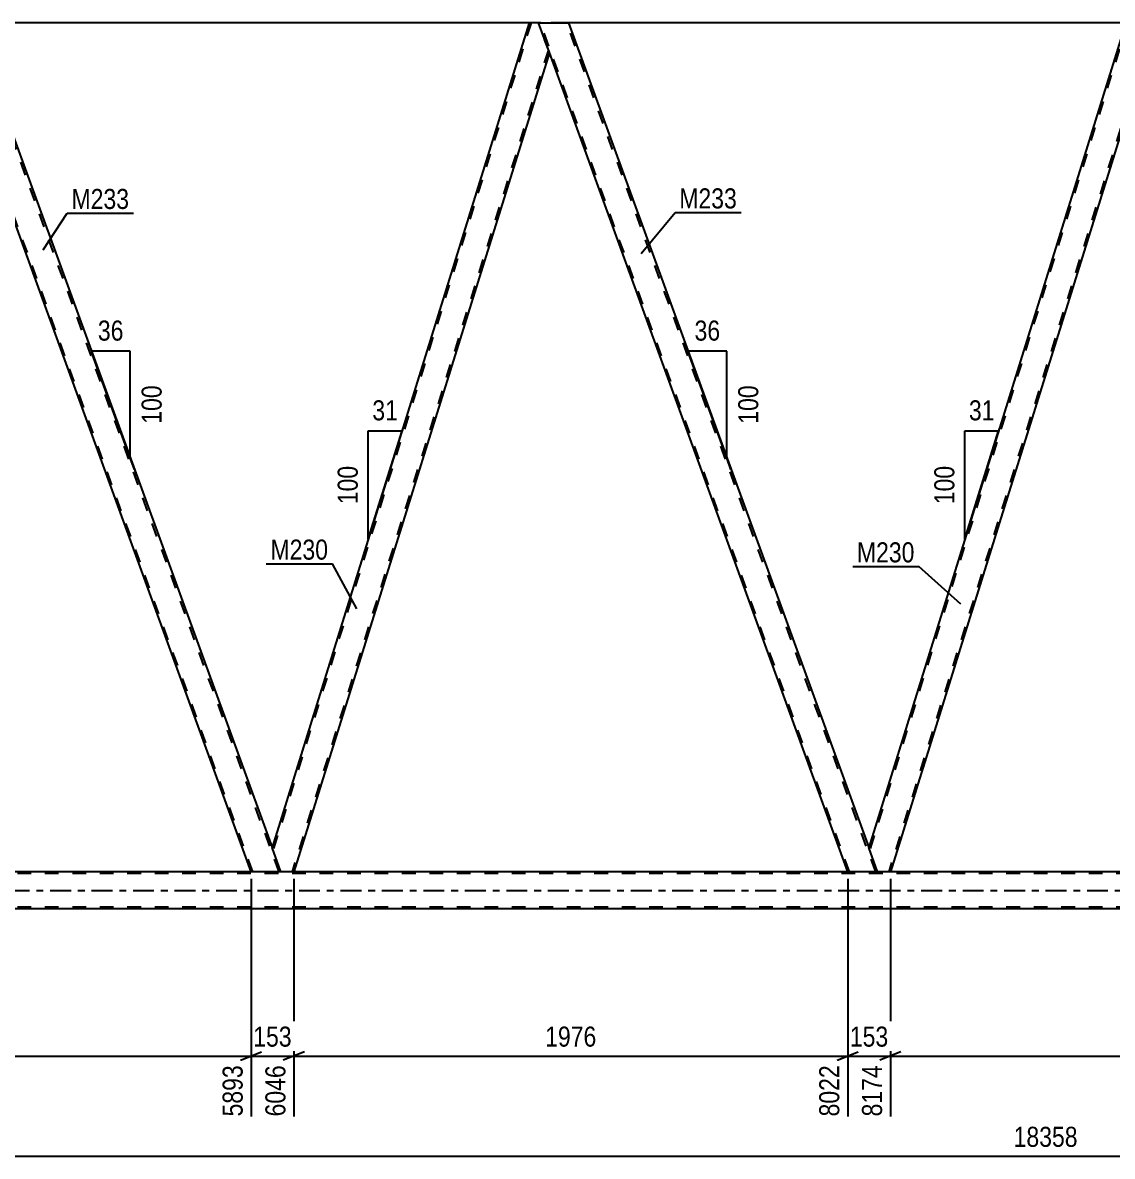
# Model space of a CAD drawing. Header units: millimetres. Extents: x 0 to 841, y 0 to 594.
# Drawn here: x 292.1 to 447.6, y 286.6 to 448.4 of the extents above; entities that cross this region are included whole.
import ezdxf

# ---------------------------------------------------------------- set-up
doc = ezdxf.new("R2010")
doc.units = ezdxf.units.MM
doc.linetypes.add('DXK_LINE_DOT2', pattern=[3.9198, 1.9599, -1.9599])
doc.linetypes.add('DXK_LINE_DOT3', pattern=[5.9187, 2.979, -0.9799, 0.9799, -0.9799])
doc.styles.add('Arial Narrow', font='ARIALN.TTF', dxfattribs={"height": 0.2})

# ---------------------------------------------------------------- blocks, each defined once
blk = doc.blocks.new('Part-272366259-3697 - 3671')
at = {"color": 2, "linetype": 'Continuous'}
for p, q in [((365.68, 448.4), (369.94, 448.4)), ((369.94, 448.4), (412.8, 330.65)), ((409.8, 327.18), (367.23, 444.15))]:
    blk.add_line(p, q, dxfattribs=at)
at = {"color": 7, "linetype": 'DXK_LINE_DOT2'}
for p, q in [((367.23, 444.15), (365.68, 448.4)), ((410.06, 327.18), (365.94, 448.4)), ((413.8, 327.18), (369.68, 448.4)), ((414.06, 327.18), (412.8, 330.65)), ((414.06, 327.18), (409.8, 327.18))]:
    blk.add_line(p, q, dxfattribs=at)
blk = doc.blocks.new('Part-272366259-3702 - 3671')
at = {"color": 2, "linetype": 'Continuous'}
for p, q in [((364.36, 448.4), (327.66, 330.65)), ((365.68, 448.4), (364.36, 448.4)), ((367.23, 444.15), (365.68, 448.4)), ((367.23, 444.15), (330.77, 327.18)), ((328.93, 327.18), (327.66, 330.65))]:
    blk.add_line(p, q, dxfattribs=at)
at = {"color": 7, "linetype": 'DXK_LINE_DOT2'}
for p, q in [((364.62, 448.4), (327.8, 330.28)), ((367.09, 444.52), (330.52, 327.18)), ((330.77, 327.18), (328.93, 327.18))]:
    blk.add_line(p, q, dxfattribs=at)
blk = doc.blocks.new('Part-272366259-3707 - 3671')
at = {"color": 2, "linetype": 'Continuous'}
for p, q in [((280.55, 448.4), (284.81, 448.4)), ((284.81, 448.4), (327.66, 330.65)), ((324.67, 327.18), (282.1, 444.15))]:
    blk.add_line(p, q, dxfattribs=at)
at = {"color": 7, "linetype": 'DXK_LINE_DOT2'}
for p, q in [((282.1, 444.15), (280.55, 448.4)), ((324.92, 327.18), (280.8, 448.4)), ((328.67, 327.18), (284.55, 448.4)), ((328.93, 327.18), (327.66, 330.65)), ((328.93, 327.18), (324.67, 327.18))]:
    blk.add_line(p, q, dxfattribs=at)
blk = doc.blocks.new('Part-272366259-3898 - 3671')
at = {"color": 7, "linetype": 'DXK_LINE_DOT2'}
for p, q in [((710.48, 448.4), (194.1, 448.4)), ((369.94, 448.4), (364.36, 448.4))]:
    blk.add_line(p, q, dxfattribs=at)
at = {"color": 2, "linetype": 'Continuous'}
for p, q in [((364.36, 448.4), (284.81, 448.4)), ((449.5, 448.4), (369.94, 448.4))]:
    blk.add_line(p, q, dxfattribs=at)
blk = doc.blocks.new('Part-272366259-3792 - 3671')
at = {"color": 7, "linetype": 'DXK_LINE_DOT2'}
for p, q in [((775.42, 326.94), (100.68, 326.94)), ((775.42, 322.14), (100.68, 322.14))]:
    blk.add_line(p, q, dxfattribs=at)
at = {"color": 2, "linetype": 'Continuous'}
for p, q in [((490.49, 327.18), (250.27, 327.18)), ((490.49, 321.9), (250.27, 321.9))]:
    blk.add_line(p, q, dxfattribs=at)
at = {"color": 7, "linetype": 'DXK_LINE_DOT3'}
blk.add_line((100.68, 324.54), (775.42, 324.54), dxfattribs=at)
blk = doc.blocks.new('Part-272366259-3797 - 3671')
at = {"color": 2, "linetype": 'Continuous'}
for p, q in [((449.5, 448.4), (412.8, 330.65)), ((450.82, 448.4), (449.5, 448.4)), ((452.36, 444.15), (450.82, 448.4)), ((452.36, 444.15), (415.9, 327.18)), ((414.06, 327.18), (412.8, 330.65))]:
    blk.add_line(p, q, dxfattribs=at)
at = {"color": 7, "linetype": 'DXK_LINE_DOT2'}
for p, q in [((449.75, 448.4), (412.93, 330.28)), ((452.23, 444.52), (415.65, 327.18)), ((415.9, 327.18), (414.06, 327.18))]:
    blk.add_line(p, q, dxfattribs=at)
blk = doc.blocks.new('StraightDimension-272366259-4199 - 3671')
at = {"color": 7, "linetype": 'Continuous'}
for p, q in [((415.9, 326.18), (415.9, 292.29)), ((494.94, 326.18), (494.94, 290.46)), ((417.4, 301.5), (414.4, 300.3)), ((493.44, 300.3), (496.44, 301.5)), ((415.9, 300.9), (494.94, 300.9))]:
    blk.add_line(p, q, dxfattribs=at)
at = {"color": 0}
blk.add_wipeout([(459.68, 301.65), (459.68, 305.85), (451.16, 305.85), (451.16, 301.65)], dxfattribs=at)
at = {"color": 0, "linetype": 'Continuous'}
blk.add_wipeout([(494.34, 300.2), (490.14, 300.2), (490.14, 289.86), (494.34, 289.86)], dxfattribs=at)
at = {"color": 3, "style": 'Arial Narrow'}
blk.add_text('1976', height=2.863, dxfattribs=at).set_placement((451.76, 302.25))
at = {"color": 3, "linetype": 'Continuous', "style": 'Arial Narrow'}
blk.add_text('10150', height=2.863, rotation=90.0002, dxfattribs=at).set_placement((493.74, 290.46))
blk = doc.blocks.new('AngleDimension-272366259-4015 - 3671')
at = {"color": 7, "linetype": 'Continuous'}
for p, q in [((307.41, 401.52), (301.87, 401.52)), ((307.41, 386.3), (301.87, 401.52)), ((307.41, 386.3), (307.41, 401.52)), ((308.02, 384.62), (307.41, 386.3))]:
    blk.add_line(p, q, dxfattribs=at)
at = {"color": 0}
for points in [[(307.07, 402.42), (307.07, 406.62), (302.21, 406.62), (302.21, 402.42)], [(312.51, 397.25), (308.31, 397.25), (308.31, 390.56), (312.51, 390.56)]]:
    blk.add_wipeout(points, dxfattribs=at)
at = {"color": 3, "style": 'Arial Narrow'}
blk.add_text('36', height=2.863, dxfattribs=at).set_placement((302.81, 403.02))
blk.add_text('100', height=2.863, rotation=90.0002, dxfattribs=at).set_placement((311.91, 391.16))
blk = doc.blocks.new('AngleDimension-272366259-4029 - 3671')
at = {"color": 7, "linetype": 'Continuous'}
for p, q in [((392.54, 401.52), (387, 401.52)), ((392.54, 386.3), (387, 401.52)), ((392.54, 386.3), (392.54, 401.52)), ((393.15, 384.62), (392.54, 386.3))]:
    blk.add_line(p, q, dxfattribs=at)
at = {"color": 0}
for points in [[(392.2, 402.42), (392.2, 406.62), (387.35, 406.62), (387.35, 402.42)], [(397.64, 397.25), (393.44, 397.25), (393.44, 390.56), (397.64, 390.56)]]:
    blk.add_wipeout(points, dxfattribs=at)
at = {"color": 3, "style": 'Arial Narrow'}
blk.add_text('36', height=2.863, dxfattribs=at).set_placement((387.95, 403.02))
blk.add_text('100', height=2.863, rotation=90.0002, dxfattribs=at).set_placement((397.04, 391.16))
blk = doc.blocks.new('AngleDimension-272366259-4085 - 3671')
at = {"color": 7, "linetype": 'Continuous'}
for p, q in [((426.52, 390.14), (431.34, 390.14)), ((426.52, 374.68), (431.34, 390.14)), ((426.52, 374.68), (426.52, 390.14)), ((431.6, 390.97), (431.34, 390.14))]:
    blk.add_line(p, q, dxfattribs=at)
at = {"color": 0}
blk.add_wipeout([(425.62, 385.75), (421.42, 385.75), (421.42, 379.07), (425.62, 379.07)], dxfattribs=at)
at = {"color": 3, "style": 'Arial Narrow'}
blk.add_text('100', height=2.863, rotation=90.0002, dxfattribs=at).set_placement((425.02, 379.67))
at = {"color": 0}
blk.add_wipeout([(431.36, 391.04), (431.36, 395.24), (426.5, 395.24), (426.5, 391.04)], dxfattribs=at)
at = {"color": 3, "style": 'Arial Narrow'}
blk.add_text('31', height=2.863, dxfattribs=at).set_placement((427.1, 391.64))
blk = doc.blocks.new('AngleDimension-272366259-4099 - 3671')
at = {"color": 7, "linetype": 'Continuous'}
for p, q in [((341.39, 390.14), (346.21, 390.14)), ((341.39, 374.68), (346.21, 390.14)), ((341.39, 374.68), (341.39, 390.14)), ((346.46, 390.97), (346.21, 390.14))]:
    blk.add_line(p, q, dxfattribs=at)
at = {"color": 0}
blk.add_wipeout([(340.49, 385.75), (336.29, 385.75), (336.29, 379.07), (340.49, 379.07)], dxfattribs=at)
at = {"color": 3, "style": 'Arial Narrow'}
blk.add_text('100', height=2.863, rotation=90.0002, dxfattribs=at).set_placement((339.89, 379.67))
at = {"color": 0}
blk.add_wipeout([(346.22, 391.04), (346.22, 395.24), (341.37, 395.24), (341.37, 391.04)], dxfattribs=at)
at = {"color": 3, "style": 'Arial Narrow'}
blk.add_text('31', height=2.863, dxfattribs=at).set_placement((341.97, 391.64))
blk = doc.blocks.new('StraightDimension-272366259-4152 - 3671')
at = {"color": 7, "linetype": 'Continuous'}
blk.add_line((89.82, 286.6), (786.28, 286.6), dxfattribs=at)
at = {"color": 0}
blk.add_wipeout([(443.22, 287.35), (443.22, 291.55), (432.88, 291.55), (432.88, 287.35)], dxfattribs=at)
at = {"color": 3, "style": 'Arial Narrow'}
blk.add_text('18358', height=2.863, dxfattribs=at).set_placement((433.48, 287.95))
blk = doc.blocks.new('StraightDimension-272366259-4223 - 3671')
at = {"color": 7, "linetype": 'Continuous'}
for p, q in [((409.8, 326.18), (409.8, 292.29)), ((415.9, 326.18), (415.9, 292.29)), ((408.3, 300.3), (411.3, 301.5)), ((417.4, 301.5), (414.4, 300.3)), ((409.8, 300.9), (415.9, 300.9))]:
    blk.add_line(p, q, dxfattribs=at)
at = {"color": 0}
blk.add_wipeout([(416.2, 301.65), (416.2, 305.85), (409.51, 305.85), (409.51, 301.65)], dxfattribs=at)
at = {"color": 0, "linetype": 'Continuous'}
blk.add_wipeout([(415.3, 300.2), (411.1, 300.2), (411.1, 291.69), (415.3, 291.69)], dxfattribs=at)
at = {"color": 3, "style": 'Arial Narrow'}
blk.add_text('153', height=2.863, dxfattribs=at).set_placement((410.11, 302.25))
at = {"color": 3, "linetype": 'Continuous', "style": 'Arial Narrow'}
blk.add_text('8174', height=2.863, rotation=90.0002, dxfattribs=at).set_placement((414.7, 292.29))
blk = doc.blocks.new('StraightDimension-272366259-4247 - 3671')
at = {"color": 7, "linetype": 'Continuous'}
for p, q in [((330.77, 326.18), (330.77, 292.29)), ((409.8, 326.18), (409.8, 292.29)), ((332.27, 301.5), (329.27, 300.3)), ((408.3, 300.3), (411.3, 301.5)), ((330.77, 300.9), (409.8, 300.9))]:
    blk.add_line(p, q, dxfattribs=at)
at = {"color": 0}
blk.add_wipeout([(374.54, 301.65), (374.54, 305.85), (366.03, 305.85), (366.03, 301.65)], dxfattribs=at)
at = {"color": 0, "linetype": 'Continuous'}
blk.add_wipeout([(409.2, 300.2), (405, 300.2), (405, 291.69), (409.2, 291.69)], dxfattribs=at)
at = {"color": 3, "style": 'Arial Narrow'}
blk.add_text('1976', height=2.863, dxfattribs=at).set_placement((366.63, 302.25))
at = {"color": 3, "linetype": 'Continuous', "style": 'Arial Narrow'}
blk.add_text('8022', height=2.863, rotation=90.0002, dxfattribs=at).set_placement((408.6, 292.29))
blk = doc.blocks.new('StraightDimension-272366259-4271 - 3671')
at = {"color": 7, "linetype": 'Continuous'}
for p, q in [((324.67, 326.18), (324.67, 292.29)), ((330.77, 326.18), (330.77, 292.29)), ((323.17, 300.3), (326.17, 301.5)), ((332.27, 301.5), (329.27, 300.3)), ((324.67, 300.9), (330.77, 300.9))]:
    blk.add_line(p, q, dxfattribs=at)
at = {"color": 0}
blk.add_wipeout([(331.06, 301.65), (331.06, 305.85), (324.38, 305.85), (324.38, 301.65)], dxfattribs=at)
at = {"color": 0, "linetype": 'Continuous'}
blk.add_wipeout([(330.17, 300.2), (325.97, 300.2), (325.97, 291.69), (330.17, 291.69)], dxfattribs=at)
at = {"color": 3, "style": 'Arial Narrow'}
blk.add_text('153', height=2.863, dxfattribs=at).set_placement((324.98, 302.25))
at = {"color": 3, "linetype": 'Continuous', "style": 'Arial Narrow'}
blk.add_text('6046', height=2.863, rotation=90.0002, dxfattribs=at).set_placement((329.57, 292.29))
blk = doc.blocks.new('StraightDimension-272366259-4295 - 3671')
at = {"color": 7, "linetype": 'Continuous'}
for p, q in [((245.64, 326.18), (245.64, 292.29)), ((324.67, 326.18), (324.67, 292.29)), ((247.14, 301.5), (244.14, 300.3)), ((323.17, 300.3), (326.17, 301.5)), ((245.64, 300.9), (324.67, 300.9))]:
    blk.add_line(p, q, dxfattribs=at)
at = {"color": 0}
blk.add_wipeout([(289.41, 301.65), (289.41, 305.85), (280.9, 305.85), (280.9, 301.65)], dxfattribs=at)
at = {"color": 0, "linetype": 'Continuous'}
blk.add_wipeout([(324.07, 300.2), (319.87, 300.2), (319.87, 291.69), (324.07, 291.69)], dxfattribs=at)
at = {"color": 3, "style": 'Arial Narrow'}
blk.add_text('1976', height=2.863, dxfattribs=at).set_placement((281.5, 302.25))
at = {"color": 3, "linetype": 'Continuous', "style": 'Arial Narrow'}
blk.add_text('5893', height=2.863, rotation=90.0002, dxfattribs=at).set_placement((323.47, 292.29))
blk = doc.blocks.new('Mark-272366259-3693 - 3671')
at = {"color": 0}
blk.add_wipeout([(394, 421.89), (394, 424.89), (385.77, 424.89), (385.77, 421.89)], dxfattribs=at)
blk.add_wipeout([(394, 421.89), (394, 424.89), (385.77, 424.89), (385.77, 421.89)], dxfattribs=at)
at = {"color": 30, "linetype": 'Continuous'}
for p, q in [((380.31, 415.47), (385.17, 421.29)), ((385.17, 421.29), (394.6, 421.29))]:
    blk.add_line(p, q, dxfattribs=at)
at = {"color": 3, "style": 'Arial Narrow'}
blk.add_text('M233', height=2.863, dxfattribs=at).set_placement((385.77, 421.89))
blk = doc.blocks.new('Mark-272366259-3698 - 3671')
at = {"color": 0}
blk.add_wipeout([(335.67, 371.76), (335.67, 374.76), (327.44, 374.76), (327.44, 371.76)], dxfattribs=at)
blk.add_wipeout([(335.67, 371.76), (335.67, 374.76), (327.44, 374.76), (327.44, 371.76)], dxfattribs=at)
at = {"color": 30, "linetype": 'Continuous'}
for p in [(326.84, 371.16), (339.77, 364.73)]:
    blk.add_line(p, (336.27, 371.16), dxfattribs=at)
at = {"color": 3, "style": 'Arial Narrow'}
blk.add_text('M230', height=2.863, dxfattribs=at).set_placement((327.44, 371.76))
blk = doc.blocks.new('Mark-272366259-3703 - 3671')
at = {"color": 0}
blk.add_wipeout([(307.28, 421.81), (307.28, 424.81), (299.05, 424.81), (299.05, 421.81)], dxfattribs=at)
blk.add_wipeout([(307.28, 421.81), (307.28, 424.81), (299.05, 424.81), (299.05, 421.81)], dxfattribs=at)
at = {"color": 30, "linetype": 'Continuous'}
for p, q in [((295, 415.98), (298.45, 421.21)), ((298.45, 421.21), (307.88, 421.21))]:
    blk.add_line(p, q, dxfattribs=at)
at = {"color": 3, "style": 'Arial Narrow'}
blk.add_text('M233', height=2.863, dxfattribs=at).set_placement((299.05, 421.81))
blk = doc.blocks.new('Mark-272366259-3793 - 3671')
at = {"color": 0}
blk.add_wipeout([(419.35, 371.37), (419.35, 374.37), (411.12, 374.37), (411.12, 371.37)], dxfattribs=at)
blk.add_wipeout([(419.35, 371.37), (419.35, 374.37), (411.12, 374.37), (411.12, 371.37)], dxfattribs=at)
at = {"color": 30, "linetype": 'Continuous'}
for p in [(410.52, 370.77), (425.93, 365.4)]:
    blk.add_line(p, (419.95, 370.77), dxfattribs=at)
at = {"color": 3, "style": 'Arial Narrow'}
blk.add_text('M230', height=2.863, dxfattribs=at).set_placement((411.12, 371.37))

msp = doc.modelspace()

# ---------------------------------------------------------------- block references
for name in ['Part-272366259-3898 - 3671', 'Part-272366259-3707 - 3671', 'Part-272366259-3702 - 3671', 'Part-272366259-3697 - 3671', 'Part-272366259-3797 - 3671', 'Part-272366259-3792 - 3671']:
    msp.add_blockref(name, (0, 0))

# ---------------------------------------------------------------- next in the draw order: block references
for name in ['Mark-272366259-3703 - 3671', 'Mark-272366259-3693 - 3671', 'AngleDimension-272366259-4015 - 3671', 'AngleDimension-272366259-4029 - 3671', 'AngleDimension-272366259-4099 - 3671', 'AngleDimension-272366259-4085 - 3671', 'StraightDimension-272366259-4199 - 3671']:
    msp.add_blockref(name, (0, 0))

# ---------------------------------------------------------------- next in the draw order: block references
for name in ['Mark-272366259-3698 - 3671', 'Mark-272366259-3793 - 3671', 'StraightDimension-272366259-4152 - 3671']:
    msp.add_blockref(name, (0, 0))

# ---------------------------------------------------------------- next in the draw order: block references
msp.add_blockref('StraightDimension-272366259-4223 - 3671', (0, 0))

# ---------------------------------------------------------------- next in the draw order: block references
msp.add_blockref('StraightDimension-272366259-4247 - 3671', (0, 0))

# ---------------------------------------------------------------- next in the draw order: block references
msp.add_blockref('StraightDimension-272366259-4271 - 3671', (0, 0))

# ---------------------------------------------------------------- next in the draw order: block references
msp.add_blockref('StraightDimension-272366259-4295 - 3671', (0, 0))

doc.saveas('drawing.dxf')
